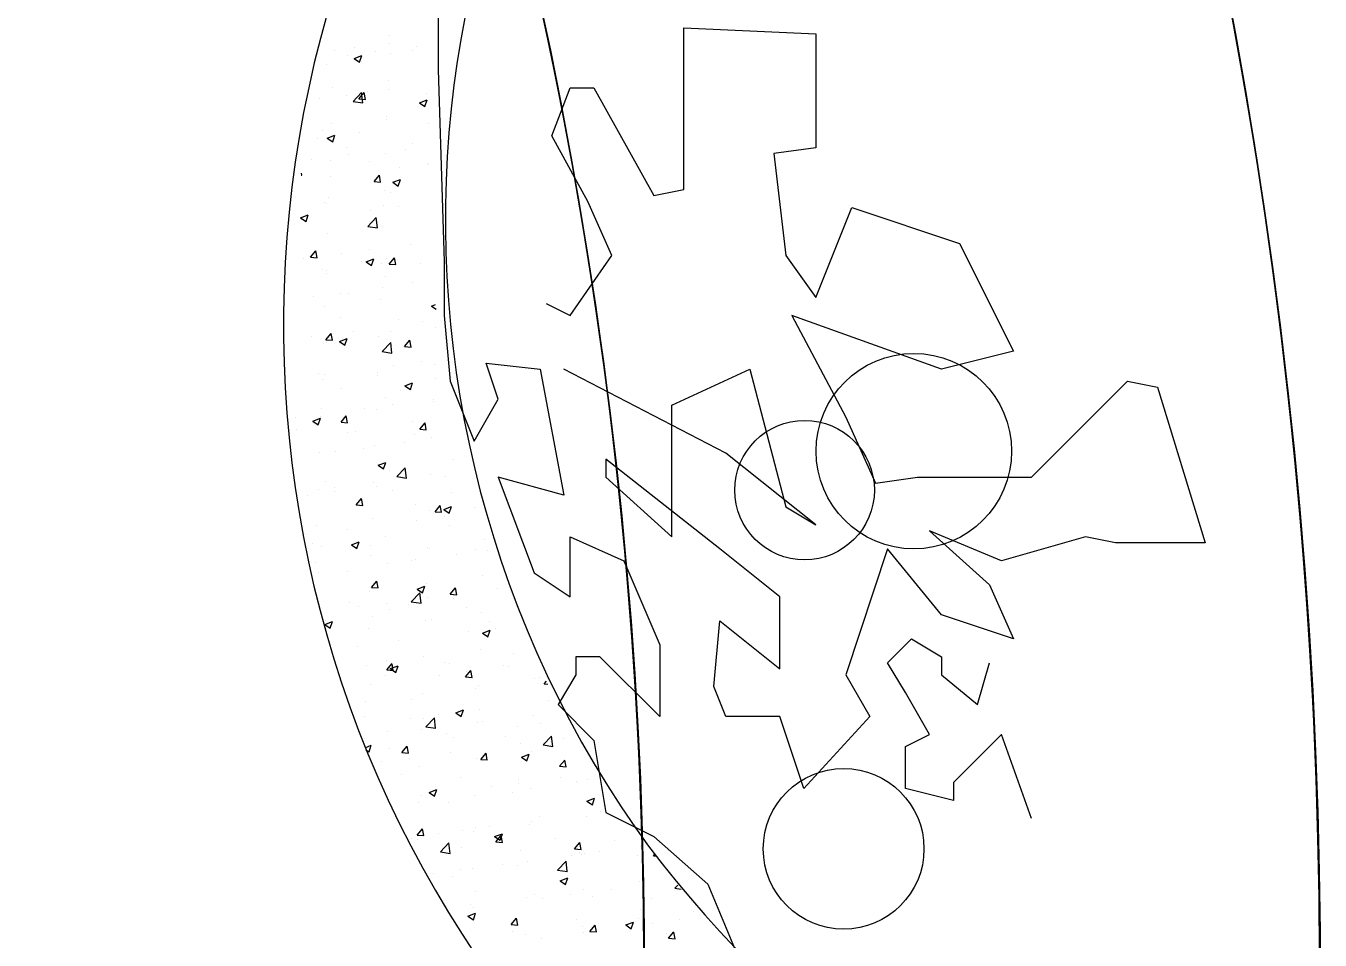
# Model space of a CAD drawing. Extents: x 652 to 897, y 187 to 370.
# Drawn here: x 834.507 to 835.067, y 226.767 to 227.163 of the extents above; entities that cross this region are included whole.
import ezdxf

# ---------------------------------------------------------------- set-up
doc = ezdxf.new("R2010")
doc.units = 0
doc.layers.get('0').update_dxf_attribs({"linetype": 'CONTINUOUS'})
doc.layers.add('40', color=3, linetype='CONTINUOUS')
doc.layers.add('ROAD', color=1, linetype='CONTINUOUS')

# ---------------------------------------------------------------- blocks, each defined once
blk = doc.blocks.new('PLANT90')
for radius, start, end in [(5000, 98.1984, 120.329), (5000, 53.1984, 75.329), (4350, 98.1984, 120.329), (4350, 53.1984, 75.329), (5000, 143.1984, 165.329), (4350, 143.1984, 165.329), (5000, 8.1984, 30.329), (4350, 8.1984, 30.329), (4350, 188.1984, 210.329), (5000, 188.1984, 210.329), (4350, 323.1984, 345.329), (5000, 323.1984, 345.329), (4350, 233.1984, 255.329), (4350, 278.1984, 300.329), (5000, 233.1984, 255.329), (5000, 278.1984, 300.329)]:
    blk.add_arc((121.2, -11.9), radius, start, end)
blk = doc.blocks.new('WH34')
at = {"layer": '40', "color": 3}
for p, q in [((-254.09, 53.65), (-254.09, 53.65)), ((-262.17, 50.86), (-262.17, 50.86)), ((-254.11, 51.69), (-254.11, 51.69)), ((-248.82, 50.29), (-248.82, 50.29)), ((-247.88, 51.13), (-247.88, 51.13)), ((-266.74, 50.09), (-266.74, 50.09)), ((-263.61, 49.06), (-263.61, 49.06)), ((-262.22, 48.35), (-260.47, 49.02)), ((-262.22, 48.35), (-260.98, 47.51)), ((-260.98, 47.5), (-260.47, 49.02)), ((-257.35, 49.89), (-257.35, 49.89)), ((-253.82, 49.48), (-253.82, 49.48)), ((-268.4, 46.98), (-268.4, 46.98)), ((-267.04, 41.76), (-267.04, 41.76)), ((-254.46, 41.27), (-254.46, 41.27)), ((-254.41, 43.37), (-254.41, 43.37)), ((-270.19, 39.2), (-270.19, 39.2)), ((-263.93, 40.03), (-263.93, 40.03)), ((-262.43, 38.59), (-260.48, 40.62)), ((-262.43, 38.59), (-260.2, 38.24)), ((-261.12, 39.15), (-259.91, 40.58)), ((-261.12, 39.15), (-259.62, 39.01)), ((-260.2, 38.24), (-260.48, 40.61)), ((-259.62, 39.01), (-259.91, 40.58)), ((-259.06, 40.94), (-259.06, 40.94)), ((-247.3, 38.28), (-245.55, 38.95)), ((-246.06, 37.44), (-245.55, 38.95)), ((-245.72, 40.38), (-245.72, 40.38)), ((-247.3, 38.28), (-246.06, 37.44)), ((-267.34, 33.44), (-267.34, 33.44)), ((-254.85, 34.56), (-254.85, 34.56)), ((-254.72, 35.04), (-254.72, 35.04)), ((-245.25, 33.49), (-245.25, 33.49)), ((-270.5, 30.17), (-270.5, 30.17)), ((-269.43, 32.06), (-269.43, 32.06)), ((-268.31, 30.22), (-266.56, 30.89)), ((-268.31, 30.22), (-267.06, 29.38)), ((-267.06, 29.38), (-266.56, 30.89)), ((-261.04, 31.41), (-261.04, 31.41)), ((-263.93, 28.17), (-263.93, 28.17)), ((-263.44, 26.57), (-263.44, 26.57)), ((-255.02, 26.72), (-255.02, 26.72)), ((-250.59, 27.61), (-250.59, 27.61)), ((-248.86, 29.07), (-248.86, 29.07)), ((-272.01, 25.37), (-272.01, 25.37)), ((-267.65, 25.12), (-267.65, 25.12)), ((-258.66, 24.81), (-258.66, 24.81)), ((-251.82, 23.63), (-251.82, 23.63)), ((-245.57, 24.46), (-245.57, 24.46)), ((-245.32, 24.25), (-245.32, 24.25)), ((-274.24, 21.79), (-274.09, 21.78)), ((-274.09, 21.78), (-274.17, 22.23)), ((-267.61, 21.55), (-267.61, 21.55)), ((-257.65, 20.34), (-256.44, 21.78)), ((-256.15, 20.21), (-256.44, 21.77)), ((-253.38, 20.15), (-251.63, 20.82)), ((-252.14, 19.31), (-251.63, 20.82)), ((-257.65, 20.34), (-256.15, 20.21)), ((-255.32, 18.4), (-255.32, 18.4)), ((-253.89, 17.82), (-253.89, 17.82)), ((-253.38, 20.15), (-252.14, 19.31)), ((-268.91, 15.46), (-268.91, 15.46)), ((-268.47, 15.32), (-268.47, 15.32)), ((-267.95, 16.8), (-267.95, 16.8)), ((-255.56, 14.9), (-255.56, 14.9)), ((-274.39, 12.09), (-272.64, 12.76)), ((-274.39, 12.09), (-273.15, 11.25)), ((-273.15, 11.25), (-272.64, 12.76)), ((-259.11, 10.09), (-257.16, 12.12)), ((-258.4, 13.77), (-258.4, 13.77)), ((-256.89, 9.75), (-257.16, 12.12)), ((-252.14, 14.6), (-252.14, 14.6)), ((-274.19, 11.69), (-274.19, 11.69)), ((-259.11, 10.09), (-256.89, 9.75)), ((-255.63, 10.08), (-255.63, 10.08)), ((-268.26, 8.48), (-268.26, 8.48)), ((-249.25, 5.98), (-249.25, 5.98)), ((-272.11, 3.1), (-270.91, 4.54)), ((-272.11, 3.1), (-270.62, 2.97)), ((-270.62, 2.97), (-270.91, 4.54)), ((-264.98, 3.91), (-264.98, 3.91)), ((-258.72, 4.74), (-258.72, 4.74)), ((-254.18, 1.54), (-252.97, 2.97)), ((-252.69, 1.4), (-252.97, 2.97)), ((-273.78, 2.69), (-273.78, 2.69)), ((-269.5, 0.4), (-269.5, 0.4)), ((-268.56, 0.15), (-268.56, 0.15)), ((-260.43, 2.12), (-260.43, 2.12)), ((-259.47, 2.02), (-257.72, 2.69)), ((-259.47, 2.02), (-258.22, 1.18)), ((-258.22, 1.18), (-257.72, 2.69)), ((-255.93, 1.75), (-255.93, 1.75)), ((-254.92, 2.9), (-254.92, 2.9)), ((-254.18, 1.54), (-252.69, 1.41)), ((-247.08, 1.56), (-247.08, 1.56)), ((-268.5, -0.67), (-268.5, -0.67)), ((-255.16, -1.24), (-255.16, -1.24)), ((-248.93, -2.58), (-248.93, -2.58)), ((-265.3, -5.12), (-265.3, -5.12)), ((-263.51, -5.09), (-263.51, -5.09)), ((-255.83, -3.88), (-255.83, -3.88)), ((-271.55, -5.95), (-271.55, -5.95)), ((-268.86, -8.17), (-268.86, -8.17)), ((-256.24, -6.57), (-256.24, -6.57)), ((-244.54, -8.04), (-243.63, -7.69)), ((-244.54, -8.04), (-243.51, -8.74)), ((-265.4, -10.59), (-265.4, -10.59)), ((-252.06, -11.15), (-252.06, -11.15)), ((-246.62, -11.66), (-246.62, -11.66)), ((-268.64, -15.7), (-267.44, -14.26)), ((-267.15, -15.83), (-267.44, -14.27)), ((-262.4, -13.74), (-262.4, -13.74)), ((-253.96, -13.84), (-253.96, -13.84)), ((-243.56, -13.02), (-243.56, -13.02)), ((-271.87, -14.98), (-271.87, -14.98)), ((-269.17, -16.49), (-269.17, -16.49)), ((-268.64, -15.7), (-267.15, -15.83)), ((-268.54, -16.34), (-268.54, -16.34)), ((-265.55, -16.11), (-263.8, -15.43)), ((-265.55, -16.11), (-264.31, -16.94)), ((-264.31, -16.95), (-263.8, -15.44)), ((-256.54, -14.89), (-256.54, -14.89)), ((-255.8, -18.4), (-253.85, -16.37)), ((-253.57, -18.74), (-253.85, -16.37)), ((-250.71, -17.27), (-249.51, -15.83)), ((-250.71, -17.27), (-249.22, -17.4)), ((-249.22, -17.4), (-249.51, -15.83)), ((-255.8, -18.4), (-253.57, -18.74)), ((-270.27, -23.36), (-270.27, -23.36)), ((-256.84, -23.21), (-256.84, -23.21)), ((-253.19, -21.52), (-253.19, -21.52)), ((-246.93, -20.7), (-246.93, -20.7)), ((-243.86, -21.34), (-243.86, -21.34)), ((-269.47, -24.81), (-269.47, -24.81)), ((-268.98, -23.6), (-268.98, -23.6)), ((-256.93, -23.92), (-256.93, -23.92)), ((-250.63, -26.17), (-248.88, -25.5)), ((-250.63, -26.17), (-249.38, -27.01)), ((-249.38, -27.01), (-248.88, -25.5)), ((-243.58, -24.49), (-243.58, -24.49)), ((-265, -26.72), (-265, -26.72)), ((-255, -28.75), (-255, -28.75)), ((-251.65, -27.28), (-251.65, -27.28)), ((-244.04, -29.31), (-244.04, -29.31)), ((-269.58, -31.26), (-269.58, -31.26)), ((-259.77, -31.38), (-259.77, -31.38)), ((-257.15, -31.54), (-257.15, -31.54)), ((-253.51, -30.56), (-253.51, -30.56)), ((-244.16, -29.66), (-244.16, -29.66)), ((-275.56, -33.46), (-275.56, -33.46)), ((-271.63, -34.23), (-269.88, -33.56)), ((-271.63, -34.23), (-270.39, -35.07)), ((-270.39, -35.08), (-269.88, -33.57)), ((-269.78, -33.14), (-269.78, -33.14)), ((-265.17, -34.5), (-263.97, -33.07)), ((-265.17, -34.5), (-263.68, -34.64)), ((-263.68, -34.64), (-263.97, -33.07)), ((-249.01, -34.24), (-249.01, -34.24)), ((-247.24, -36.07), (-246.04, -34.64)), ((-245.75, -36.21), (-246.04, -34.64)), ((-275.25, -36.07), (-275.25, -36.07)), ((-263.59, -36.74), (-263.59, -36.74)), ((-261.9, -36.63), (-261.9, -36.63)), ((-248.55, -37.2), (-248.55, -37.2)), ((-247.24, -36.07), (-245.75, -36.2)), ((-244.47, -37.98), (-244.47, -37.98)), ((-266.35, -41.24), (-266.35, -41.24)), ((-260.09, -40.42), (-260.09, -40.42)), ((-257.45, -39.86), (-257.45, -39.86)), ((-250.62, -39.17), (-250.62, -39.17)), ((-270.08, -41.46), (-270.08, -41.46)), ((-256.71, -44.3), (-254.96, -43.63)), ((-255.47, -45.14), (-254.96, -43.63)), ((-239.46, -42.99), (-239.46, -42.99)), ((-256.71, -44.3), (-255.47, -45.14)), ((-254.04, -45.49), (-254.04, -45.49)), ((-252.48, -46.89), (-250.54, -44.86)), ((-252.48, -46.89), (-250.26, -47.23)), ((-250.26, -47.23), (-250.54, -44.86)), ((-244.77, -46.31), (-244.77, -46.31)), ((-241.41, -46.95), (-241.41, -46.95)), ((-270.38, -49.78), (-270.38, -49.78)), ((-268.62, -48), (-268.62, -48)), ((-266.77, -49.41), (-266.77, -49.41)), ((-257.76, -48.18), (-257.76, -48.18)), ((-257.2, -49.03), (-257.2, -49.03)), ((-253.42, -49.97), (-253.42, -49.97)), ((-272.92, -51.1), (-272.92, -51.1)), ((-266.66, -50.28), (-266.66, -50.28)), ((-261.7, -53.31), (-260.5, -51.87)), ((-261.5, -52.76), (-261.5, -52.76)), ((-260.21, -53.44), (-260.5, -51.88)), ((-240.08, -50.53), (-240.08, -50.53)), ((-261.7, -53.31), (-260.21, -53.44)), ((-248.15, -53.33), (-248.15, -53.33)), ((-245.08, -54.63), (-245.08, -54.63)), ((-243.77, -54.88), (-242.57, -53.44)), ((-243.77, -54.88), (-242.28, -55.01)), ((-242.28, -55.01), (-242.57, -53.44)), ((-241.79, -54.37), (-240.04, -53.69)), ((-241.79, -54.37), (-240.54, -55.2)), ((-241.72, -55.99), (-241.72, -55.99)), ((-240.55, -55.21), (-240.04, -53.7)), ((-234.81, -53.89), (-234.81, -53.89)), ((-270.69, -58.1), (-270.69, -58.1)), ((-263.77, -58.89), (-263.77, -58.89)), ((-258.06, -56.5), (-258.06, -56.5)), ((-247.98, -56.81), (-247.98, -56.81)), ((-240.49, -57.91), (-240.49, -57.91)), ((-273.24, -60.14), (-273.24, -60.14)), ((-262.79, -62.43), (-261.04, -61.76)), ((-261.55, -63.27), (-261.04, -61.76)), ((-255.07, -60.41), (-255.07, -60.41)), ((-232.54, -61.19), (-232.54, -61.19)), ((-271.74, -62.11), (-271.74, -62.11)), ((-269.65, -62.91), (-269.65, -62.91)), ((-262.79, -62.43), (-261.55, -63.27)), ((-258.4, -62.68), (-258.4, -62.68)), ((-258.36, -64.83), (-258.36, -64.83)), ((-245.38, -62.95), (-245.38, -62.95)), ((-245.05, -63.24), (-245.05, -63.24)), ((-238.83, -64.6), (-238.83, -64.6)), ((-234.5, -63.4), (-234.5, -63.4)), ((-231.71, -63.81), (-231.71, -63.81)), ((-270.99, -66.43), (-270.99, -66.43)), ((-254.56, -66.67), (-254.56, -66.67)), ((-249.08, -65.9), (-249.08, -65.9)), ((-248.3, -65.85), (-248.3, -65.85)), ((-270.35, -68.75), (-270.35, -68.75)), ((-263.66, -68.4), (-263.66, -68.4)), ((-258.24, -72.11), (-257.03, -70.68)), ((-256.74, -72.25), (-257.03, -70.68)), ((-232.85, -69.51), (-232.85, -69.51)), ((-258.67, -73.15), (-258.67, -73.15)), ((-258.24, -72.11), (-256.74, -72.25)), ((-249.17, -75.38), (-247.22, -73.35)), ((-247.87, -72.49), (-246.12, -71.82)), ((-247.87, -72.49), (-246.63, -73.33)), ((-246.95, -75.72), (-247.22, -73.35)), ((-246.63, -73.34), (-246.12, -71.83)), ((-245.68, -71.27), (-245.68, -71.27)), ((-240.3, -73.68), (-239.1, -72.25)), ((-240.3, -73.68), (-238.81, -73.81)), ((-238.81, -73.82), (-239.1, -72.25)), ((-229.62, -72.38), (-229.62, -72.38)), ((-263.26, -75.45), (-263.26, -75.45)), ((-261.14, -76.53), (-261.14, -76.53)), ((-254.88, -75.71), (-254.88, -75.71)), ((-249.92, -76.02), (-249.92, -76.02)), ((-249.17, -75.38), (-246.94, -75.72)), ((-245.41, -74.46), (-245.41, -74.46)), ((-239.53, -74.65), (-239.53, -74.65)), ((-236.57, -76.58), (-236.57, -76.58)), ((-257.99, -78.81), (-257.99, -78.81)), ((-254.11, -77.15), (-254.11, -77.15)), ((-244.65, -79.37), (-244.65, -79.37)), ((-233.15, -77.84), (-233.15, -77.84)), ((-268.88, -80.56), (-267.13, -79.89)), ((-268.88, -80.56), (-267.63, -81.4)), ((-268.69, -79.65), (-268.69, -79.65)), ((-267.63, -81.4), (-267.13, -79.89)), ((-258.97, -81.47), (-258.97, -81.47)), ((-245.99, -79.6), (-245.99, -79.6)), ((-236.2, -82.24), (-236.2, -82.24)), ((-232.95, -82.56), (-231.2, -81.89)), ((-231.71, -83.4), (-231.2, -81.89)), ((-231.3, -79.94), (-231.3, -79.94)), ((-229.94, -81.42), (-229.94, -81.42)), ((-251.99, -84.32), (-251.99, -84.32)), ((-232.95, -82.56), (-231.7, -83.4)), ((-261.46, -85.57), (-261.46, -85.57)), ((-246.29, -87.92), (-246.29, -87.92)), ((-233.46, -86.16), (-233.46, -86.16)), ((-225.98, -87.06), (-225.98, -87.06)), ((-259.28, -89.79), (-259.28, -89.79)), ((-254.89, -88.72), (-254.89, -88.72)), ((-254.77, -90.92), (-253.56, -89.48)), ((-254.77, -90.92), (-253.27, -91.05)), ((-253.95, -90.62), (-252.2, -89.95)), ((-253.95, -90.62), (-252.71, -91.46)), ((-253.27, -91.05), (-253.56, -89.49)), ((-252.71, -91.46), (-252.2, -89.95)), ((-241.55, -89.29), (-241.55, -89.29)), ((-240.56, -89.56), (-240.56, -89.56)), ((-236.84, -92.49), (-235.63, -91.05)), ((-236.52, -91.28), (-236.52, -91.28)), ((-235.34, -92.62), (-235.63, -91.05)), ((-228.2, -89.85), (-228.2, -89.85)), ((-227.05, -90.03), (-227.05, -90.03)), ((-258.56, -94.18), (-258.56, -94.18)), ((-255.14, -92.07), (-255.14, -92.07)), ((-242.77, -92.1), (-242.77, -92.1)), ((-236.84, -92.49), (-235.34, -92.62)), ((-221.13, -92.88), (-221.13, -92.88)), ((-219.99, -92.55), (-219.99, -92.55)), ((-218.9, -94.06), (-218.42, -93.48)), ((-218.9, -94.06), (-218.1, -94.13)), ((-246.6, -96.24), (-246.6, -96.24)), ((-234.57, -95.05), (-234.57, -95.05)), ((-233.76, -94.48), (-233.76, -94.48)), ((-259.58, -98.11), (-259.58, -98.11)), ((-249.15, -97.56), (-249.15, -97.56)), ((-239.03, -100.69), (-237.28, -100.02)), ((-237.79, -101.53), (-237.28, -100.02)), ((-233.62, -99.89), (-233.62, -99.89)), ((-217.84, -97.82), (-217.84, -97.82)), ((-259.76, -101.5), (-259.76, -101.5)), ((-249.35, -101.96), (-249.35, -101.96)), ((-246.42, -102.06), (-246.42, -102.06)), ((-245.85, -103.87), (-243.91, -101.84)), ((-243.63, -104.22), (-243.91, -101.84)), ((-243.09, -101.14), (-243.09, -101.14)), ((-239.03, -100.69), (-237.79, -101.53)), ((-234.06, -102.8), (-234.06, -102.8)), ((-233.07, -102.63), (-233.07, -102.63)), ((-221.44, -101.2), (-221.44, -101.2)), ((-254.49, -104.86), (-254.49, -104.86)), ((-246.9, -104.56), (-246.9, -104.56)), ((-245.85, -103.87), (-243.63, -104.21)), ((-241.14, -105.42), (-241.14, -105.42)), ((-227.8, -105.99), (-227.8, -105.99)), ((-225.03, -103.8), (-225.03, -103.8)), ((-219.72, -103.19), (-219.72, -103.19)), ((-219.17, -108.01), (-217.23, -105.98)), ((-216.95, -108.35), (-217.23, -105.98)), ((-259.88, -106.44), (-259.88, -106.44)), ((-259.71, -108.63), (-258.29, -108.08)), ((-258.79, -109.59), (-258.29, -108.08)), ((-254.19, -108.81), (-254.19, -108.81)), ((-251.3, -109.72), (-250.09, -108.29)), ((-249.8, -109.86), (-250.09, -108.29)), ((-239.61, -106.31), (-239.61, -106.31)), ((-224.41, -107.68), (-224.41, -107.68)), ((-219.17, -108.01), (-216.95, -108.35)), ((-218.15, -106.85), (-218.15, -106.85)), ((-214.45, -106.55), (-214.45, -106.55)), ((-259.52, -109.1), (-258.79, -109.59)), ((-255.93, -111.82), (-255.93, -111.82)), ((-251.3, -109.72), (-249.8, -109.85)), ((-249.67, -111), (-249.67, -111)), ((-240.2, -109.75), (-240.2, -109.75)), ((-234.37, -111.12), (-234.37, -111.12)), ((-233.37, -111.29), (-232.16, -109.86)), ((-233.37, -111.29), (-231.87, -111.42)), ((-231.87, -111.43), (-232.16, -109.86)), ((-224.11, -110.75), (-222.36, -110.08)), ((-224.11, -110.75), (-222.86, -111.59)), ((-222.87, -111.6), (-222.36, -110.08)), ((-221.74, -109.52), (-221.74, -109.52)), ((-215.44, -112.86), (-214.23, -111.43)), ((-213.94, -112.99), (-214.23, -111.43)), ((-251.39, -114.77), (-251.39, -114.77)), ((-247.2, -112.88), (-247.2, -112.88)), ((-215.44, -112.86), (-213.94, -112.99)), ((-238.04, -115.33), (-238.04, -115.33)), ((-230.99, -117.54), (-230.99, -117.54)), ((-224.73, -116.71), (-224.73, -116.71)), ((-224.7, -115.9), (-224.7, -115.9)), ((-222.04, -117.85), (-222.04, -117.85)), ((-215.26, -115.47), (-215.26, -115.47)), ((-211.48, -116.22), (-211.48, -116.22)), ((-211.35, -116.46), (-211.35, -116.46)), ((-209.06, -115.97), (-209.06, -115.97)), ((-246.78, -119.61), (-246.78, -119.61)), ((-245.11, -118.82), (-243.36, -118.15)), ((-245.11, -118.82), (-243.87, -119.66)), ((-243.87, -119.66), (-243.36, -118.15)), ((-234.67, -119.45), (-234.67, -119.45)), ((-226.06, -118.72), (-226.06, -118.72)), ((-209.19, -120.82), (-207.43, -120.15)), ((-209.19, -120.82), (-207.94, -121.66)), ((-207.94, -121.66), (-207.44, -120.15)), ((-247.51, -121.21), (-247.51, -121.21)), ((-240.64, -121.22), (-240.64, -121.22)), ((-206.05, -123.25), (-206.05, -123.25)), ((-205.49, -121.71), (-205.49, -121.71)), ((-234.65, -126.71), (-234.65, -126.71)), ((-231.31, -126.57), (-231.31, -126.57)), ((-222.35, -126.17), (-222.35, -126.17)), ((-221.84, -125.33), (-221.84, -125.33)), ((-220.07, -124.21), (-220.07, -124.21)), ((-209.36, -124.29), (-209.36, -124.29)), ((-249.23, -129.21), (-249.23, -129.21)), ((-247.83, -128.53), (-246.62, -127.09)), ((-247.83, -128.53), (-246.34, -128.66)), ((-247.81, -129.53), (-247.81, -129.53)), ((-246.34, -128.66), (-246.63, -127.09)), ((-242.91, -128.11), (-242.91, -128.11)), ((-237.57, -127.4), (-237.57, -127.4)), ((-234.98, -127.77), (-234.98, -127.77)), ((-230.19, -128.88), (-228.44, -128.21)), ((-230.19, -128.88), (-228.95, -129.72)), ((-229.9, -130.1), (-228.69, -128.66)), ((-229.57, -128.67), (-229.57, -128.67)), ((-228.95, -129.72), (-228.44, -128.21)), ((-228.4, -130.23), (-228.69, -128.66)), ((-216.22, -129.24), (-216.22, -129.24)), ((-242.54, -132.36), (-240.59, -130.33)), ((-242.54, -132.36), (-240.32, -132.7)), ((-240.32, -132.71), (-240.59, -130.33)), ((-237.64, -131.47), (-237.64, -131.47)), ((-229.9, -130.1), (-228.4, -130.23)), ((-224.3, -132.03), (-224.3, -132.03)), ((-211.97, -131.67), (-210.76, -130.23)), ((-211.97, -131.67), (-210.47, -131.8)), ((-210.95, -132.6), (-210.95, -132.6)), ((-210.47, -131.8), (-210.76, -130.23)), ((-209.67, -132.62), (-209.67, -132.62)), ((-206.37, -132.28), (-206.37, -132.28)), ((-202.88, -129.8), (-202.88, -129.8)), ((-196.9, -131.04), (-196.9, -131.04)), ((-196.83, -130.86), (-196.83, -130.86)), ((-195.94, -130.46), (-195.94, -130.46)), ((-228.42, -135.19), (-228.42, -135.19)), ((-225.1, -135.46), (-225.1, -135.46)), ((-222.65, -134.49), (-222.65, -134.49)), ((-215.86, -136.5), (-213.91, -134.47)), ((-213.64, -136.84), (-213.91, -134.47)), ((-212.63, -133.11), (-212.63, -133.11)), ((-210.52, -132.96), (-210.52, -132.96)), ((-197.6, -133.16), (-197.6, -133.16)), ((-194.03, -133.24), (-193.81, -132.97)), ((-194.03, -133.24), (-193.59, -133.27)), ((-244.14, -137.26), (-244.14, -137.26)), ((-239.68, -137.96), (-239.68, -137.96)), ((-237.88, -136.43), (-237.88, -136.43)), ((-235.28, -136.09), (-235.28, -136.09)), ((-215.86, -136.5), (-213.63, -136.84)), ((-215.27, -138.95), (-213.52, -138.28)), ((-214.03, -139.79), (-213.52, -138.28)), ((-234.54, -141.38), (-234.54, -141.38)), ((-215.27, -138.95), (-214.02, -139.79)), ((-209.97, -140.94), (-209.97, -140.94)), ((-203.48, -140.9), (-203.48, -140.9)), ((-197.14, -139.18), (-197.14, -139.18)), ((-189.18, -140.64), (-188.49, -139.92)), ((-189.18, -140.64), (-187.74, -140.86)), ((-235.58, -144.41), (-235.58, -144.41)), ((-222.96, -142.81), (-222.96, -142.81)), ((-221.2, -141.95), (-221.2, -141.95)), ((-219.2, -142.97), (-219.2, -142.97)), ((-212.95, -142.14), (-212.95, -142.14)), ((-207.85, -142.51), (-207.85, -142.51)), ((-194.5, -143.07), (-194.5, -143.07)), ((-236.27, -147.01), (-234.52, -146.34)), ((-236.27, -147.01), (-235.03, -147.85)), ((-235.03, -147.85), (-234.52, -146.34)), ((-234.99, -145.05), (-234.99, -145.05)), ((-196.97, -145.37), (-196.97, -145.37)), ((-184.81, -145.9), (-184.81, -145.9)), ((-226.43, -148.9), (-225.22, -147.47)), ((-226.43, -148.9), (-224.93, -149.03)), ((-224.94, -149.04), (-225.22, -147.47)), ((-211.55, -147.87), (-211.55, -147.87)), ((-210.28, -149.26), (-210.28, -149.26)), ((-208.5, -150.47), (-207.29, -149.03)), ((-207, -150.6), (-207.29, -149.04)), ((-200.35, -149.01), (-198.6, -148.34)), ((-200.35, -149.01), (-199.1, -149.85)), ((-199.1, -149.86), (-198.6, -148.34)), ((-197.44, -147.5), (-197.44, -147.5)), ((-194.27, -148.68), (-194.27, -148.68)), ((-188.01, -147.86), (-188.01, -147.86)), ((-226.13, -150.38), (-226.13, -150.38)), ((-223.26, -151.14), (-223.26, -151.14)), ((-219.52, -152), (-219.52, -152)), ((-210.05, -150.76), (-210.05, -150.76)), ((-208.5, -150.47), (-207, -150.6)), ((-190.98, -150.86), (-190.98, -150.86)), ((-190.57, -152.04), (-189.36, -150.6)), ((-190.57, -152.04), (-189.07, -152.17)), ((-189.07, -152.17), (-189.36, -150.61))]:
    blk.add_line(p, q, dxfattribs=at)
for points in [[(-243.06, 63.51), (-243.06, 45.77), (-241.7, 2.12), (-241.7, -10.15), (-240.33, -25.16), (-234.87, -38.8), (-229.41, -29.25), (-232.14, -21.07), (-219.86, -22.43), (-214.4, -51.07), (-229.41, -46.98), (-221.22, -68.81), (-213.03, -74.26), (-213.03, -64.72), (-213.03, -60.62), (-200.75, -66.08), (-192.56, -85.18), (-192.56, -101.54), (-206.21, -87.9), (-211.67, -87.9), (-211.67, -92), (-215.76, -98.82), (-207.57, -107), (-204.84, -123.37), (-193.92, -128.83), (-181.64, -139.74), (-174.81, -156.11)], [(-218.49, -7.43), (-213.03, -10.15), (-203.48, 3.49), (-208.94, 15.76), (-217.13, 30.77), (-213.03, 41.68), (-207.57, 41.68), (-193.92, 17.13), (-187.1, 18.49), (-187.1, 41.68), (-187.1, 55.32), (-157.07, 53.96), (-157.07, 28.04), (-166.62, 26.68), (-163.89, 3.49), (-157.07, -6.06), (-148.88, 14.4), (-124.31, 6.22), (-112.02, -18.34), (-128.4, -22.43), (-162.53, -10.15), (-150.24, -33.34), (-143.42, -48.35), (-133.86, -46.98), (-127.04, -46.98), (-107.93, -46.98), (-86.09, -25.16), (-79.26, -26.52), (-68.34, -61.99), (-88.82, -61.99), (-95.64, -60.62), (-114.75, -66.08), (-131.13, -59.26), (-117.48, -71.54), (-112.02, -83.81), (-128.4, -78.36), (-140.69, -63.35), (-150.24, -92), (-144.78, -101.54), (-159.8, -117.91), (-165.26, -101.54), (-177.54, -101.54), (-180.27, -94.72), (-178.91, -79.72), (-165.26, -90.63), (-165.26, -74.26), (-178.91, -63.35), (-204.84, -42.89), (-204.84, -46.98), (-189.83, -60.62), (-189.83, -30.61), (-172.08, -22.43), (-163.89, -53.8), (-157.07, -57.9), (-177.54, -41.53), (-214.4, -22.43)], [(-107.93, -124.73), (-114.75, -105.64), (-125.67, -116.55), (-125.67, -120.64), (-136.59, -117.91), (-136.59, -108.36), (-131.13, -105.64), (-136.59, -96.09), (-140.69, -89.27), (-135.23, -83.81), (-128.4, -87.9), (-128.4, -92), (-120.21, -98.82), (-117.48, -89.27)]]:
    blk.add_lwpolyline(points, dxfattribs=at)
for centre, radius in [((-134.72, -41.08), 22.27), ((-159.6, -49.96), 15.89), ((-150.71, -131.66), 18.3)]:
    blk.add_circle(centre, radius, dxfattribs=at)
for centre, radius, start, end in [((3.62, 18.35), 248.62, 147.5437, 215.7516), ((-28.96, -16.89), 248.31, 153.0525, 227.8925), ((-22.12, -12.48), 256.18, 227.4192, 337.2791), ((2.14, 11.64), 243.54, 214.674, 323.2562)]:
    blk.add_arc(centre, radius, start, end, dxfattribs=at)

msp = doc.modelspace()

# ---------------------------------------------------------------- hatches: boundary and pattern name
h = msp.add_hatch()
h.set_pattern_fill('EARTH', color=3, scale=0.08, style=0)
h.set_pattern_definition([(0, (621.5108, 27.919), (0.508, 0.508), [0.508, -0.508]), (0, (621.5108, 28.1095), (0.508, 0.508), [0.508, -0.508]), (0, (621.5108, 28.3), (0.508, 0.508), [0.508, -0.508]), (90, (621.5743, 28.3635), (-0.508, 0.508), [0.508, -0.508]), (90, (621.7648, 28.3635), (-0.508, 0.508), [0.508, -0.508]), (90, (621.9553, 28.3635), (-0.508, 0.508), [0.508, -0.508])])
edge = h.paths.add_edge_path()
edge.add_line((836.48172, 234.55135), (836.79496, 234.62684))
edge.add_spline(control_points=[(836.79496, 234.62684), (836.76202, 234.68681), (836.68795, 234.81663), (836.52906, 234.92848), (836.44613, 234.90947), (836.41295, 234.89468)], knot_values=[40.856232, 40.856232, 40.856232, 40.856232, 41.009437, 41.154868, 41.257831, 41.257831, 41.257831, 41.257831], degree=3, periodic=0)
edge.add_arc((836.36271, 234.8822), 0.05177, -133.9803, 13.942, ccw=False)
edge.add_spline(control_points=[(836.32676, 234.84495), (836.30747, 234.83264), (836.24151, 234.79103), (836.17014, 234.77127), (836.12199, 234.7569), (836.12062, 234.75649)], knot_values=[41.348854, 41.348854, 41.348854, 41.348854, 41.410523, 41.559495, 41.563888, 41.563888, 41.563888, 41.563888], degree=3, periodic=0)
edge.add_arc((836.08365, 234.79274), 0.05177, 256.7046, 315.5612, ccw=False)
edge.add_spline(control_points=[(836.07175, 234.74236), (836.06805, 234.74137), (836.06434, 234.74042), (836.06061, 234.73949)], knot_values=[41.616129, 41.616129, 41.616129, 41.616129, 41.627907, 41.627907, 41.627907, 41.627907], degree=3, periodic=0)
edge.add_spline(control_points=[(836.06061, 234.73949), (836.03509, 234.73316), (835.97173, 234.72165), (835.89095, 234.72938), (835.86713, 234.75111)], knot_values=[41.627907, 41.627907, 41.627907, 41.627907, 41.708468, 41.820399, 41.820399, 41.820399, 41.820399], degree=3, periodic=0)
edge.add_line((835.86713, 234.75111), (835.89725, 234.64144))
edge.add_line((835.89725, 234.64144), (835.89414, 234.58682))
edge.add_line((835.89414, 234.58682), (835.98068, 234.62121))
edge.add_arc((835.93105, 234.60647), 0.05177, 16.5438, 26.7812)
edge.add_arc((835.98631, 234.68077), 0.05177, 206.8119, 259.9413, ccw=False)
edge.add_line((835.9401, 234.65742), (836.03594, 234.69552))
edge.add_arc((835.98631, 234.68077), 0.05177, -100.0587, 16.5438, ccw=False)
edge.add_arc((835.93105, 234.60647), 0.05177, -40.9452, 26.7812, ccw=False)
edge.add_line((835.97015, 234.57255), (836.00364, 234.58586))
edge.add_arc((835.95401, 234.57112), 0.05177, -153.1881, 16.5438, ccw=False)
edge.add_line((835.90781, 234.54776), (835.92591, 234.55496))
edge.add_arc((835.93105, 234.60647), 0.05177, 223.0905, 264.3008, ccw=False)
edge.add_line((835.89324, 234.57111), (835.89011, 234.51613))
edge.add_line((835.89011, 234.51613), (835.91173, 234.52473))
edge.add_arc((835.8621, 234.50998), 0.05177, -61.0315, 16.5438, ccw=False)
edge.add_line((835.88718, 234.46469), (835.88684, 234.4588))
edge.add_line((835.88684, 234.4588), (835.89328, 234.43208))
edge.add_line((835.89328, 234.43208), (835.90758, 234.43777))
edge.add_arc((835.85795, 234.42302), 0.05177, -20.5385, 16.5438, ccw=False)
edge.add_line((835.90643, 234.40486), (835.93725, 234.41712))
edge.add_arc((835.88763, 234.40237), 0.05177, -62.5243, 16.5438, ccw=False)
edge.add_line((835.91151, 234.35644), (835.91561, 234.33943))
edge.add_line((835.91561, 234.33943), (835.96821, 234.36034))
edge.add_arc((835.91858, 234.3456), 0.05177, -59.9923, 16.5438, ccw=False)
edge.add_arc((835.9147, 234.29192), 0.03106, 3.509, 16.5444, ccw=False)
edge.add_line((835.9457, 234.29382), (836.02731, 234.32626))
edge.add_arc((835.97768, 234.31152), 0.05177, -39.5723, 16.5438, ccw=False)
edge.add_line((836.01759, 234.27854), (836.05232, 234.29234))
edge.add_arc((836.08067, 234.30504), 0.03106, 204.1146, 206.8119)
edge.add_line((836.05295, 234.29102), (836.11045, 234.31388))
edge.add_arc((836.08067, 234.30504), 0.03106, -99.7591, 16.5438, ccw=False)
edge.add_arc((836.04531, 234.28208), 0.03106, 244.2775, 345.7304, ccw=False)
edge.add_arc((836.0164, 234.28106), 0.03106, 218.3587, 299.7814, ccw=False)
edge.add_arc((835.97768, 234.31152), 0.05177, 227.4755, 286.0973, ccw=False)
edge.add_line((835.94269, 234.27336), (835.93827, 234.27161))
edge.add_arc((835.9085, 234.26276), 0.03106, -22.3927, 16.5438, ccw=False)
edge.add_arc((835.88603, 234.24316), 0.05177, 5.9307, 8.6292, ccw=False)
edge.add_line((835.93753, 234.24851), (835.9673, 234.12499))
edge.add_line((835.9673, 234.12499), (835.99783, 234.13712))
edge.add_arc((835.9482, 234.12238), 0.05177, 5.5744, 16.5438, ccw=False)
edge.add_line((835.99973, 234.12741), (836.02674, 234.13815))
edge.add_arc((835.97711, 234.12341), 0.05177, -86.656, 16.5438, ccw=False)
edge.add_line((835.98013, 234.07172), (835.99872, 233.9946))
edge.add_line((835.99872, 233.9946), (836.03256, 234.00805))
edge.add_arc((836.06666, 234.047), 0.05177, 206.8119, 228.7983, ccw=False)
edge.add_line((836.02045, 234.02365), (836.11629, 234.06174))
edge.add_arc((836.06666, 234.047), 0.05177, -103.3521, 16.5438, ccw=False)
edge.add_arc((836.00315, 234.00135), 0.05177, 277.0243, 354.7751, ccw=False)
edge.add_line((836.00948, 233.94996), (836.02048, 233.90433))
edge.add_line((836.02048, 233.90433), (836.10618, 233.9384))
edge.add_arc((836.05656, 233.92366), 0.05177, -126.3556, 16.5438, ccw=False)
edge.add_line((836.02587, 233.88197), (836.22354, 233.06179))
edge.add_line((836.22354, 233.06179), (836.80684, 233.20237))
edge.add_line((836.80684, 233.20237), (836.48172, 234.55135))
h.paths.add_polyline_path([(837.76963, 235.11433, -0.110627), (837.75715, 235.12628), (837.76143, 235.1286, -0.05611), (837.75574, 235.13537), (837.76354, 235.13961), (837.74329, 235.22364, -0.23243), (837.70842, 235.224, -0.465286), (837.64821, 235.22976, -0.17384), (837.6268, 235.24569), (837.64014, 235.25293, -0.334406), (837.59528, 235.26873), (837.66449, 235.30629, -0.334406), (837.65329, 235.26006), (837.69602, 235.28325, -0.167607), (837.69796, 235.25755), (837.71704, 235.2679, -0.103389), (837.72028, 235.25205), (837.73457, 235.25981), (837.71727, 235.33158, -0.018764), (837.71554, 235.33399), (837.71656, 235.33454), (837.70049, 235.4012, -0.591051), (837.63147, 235.39541), (837.69374, 235.42921), (837.68658, 235.45892), (836.06061, 235.06703, -0.82009), (835.9619, 235.04324), (835.87054, 235.02123, -0.26866), (835.82326, 234.99986, -0.121109), (835.80249, 234.98644), (835.80723, 234.9692), (835.86607, 234.88601), (835.86279, 234.88471, -0.304721), (835.84557, 234.82959), (835.89725, 234.64144), (835.89414, 234.58682), (835.98068, 234.62121, 0.044699), (835.97727, 234.6298, -0.236065), (835.9401, 234.65742), (836.03594, 234.69552, -0.557751), (835.97727, 234.6298, -0.304426), (835.97015, 234.57255), (836.00364, 234.58586, -0.914181), (835.90781, 234.54776), (835.92591, 234.55496, -0.181777), (835.89324, 234.57111), (835.89011, 234.51613), (835.91173, 234.52473, -0.352034), (835.88718, 234.46469), (835.88684, 234.4588), (835.89328, 234.43208), (835.90758, 234.43777, -0.163229), (835.90643, 234.40486), (835.93725, 234.41712, -0.359372), (835.91151, 234.35644), (835.91561, 234.33943), (835.96821, 234.36034, -0.346946), (835.94448, 234.30077, -0.056939), (835.9457, 234.29382), (836.02731, 234.32626, -0.249866), (836.01759, 234.27854), (836.04617, 234.2899, -0.081374), (836.04744, 234.27994), (836.05778, 234.28405, -0.068611), (836.05295, 234.29102), (836.11045, 234.31388, -0.556038), (836.07541, 234.27442, -0.474049), (836.03182, 234.2541, -0.371016), (835.99204, 234.26178, -0.261514), (835.94269, 234.27336), (835.93827, 234.27161, -0.171546), (835.93722, 234.25093, -0.011775), (835.93753, 234.24851), (835.9673, 234.12499), (835.99783, 234.13712, -0.047899), (835.99973, 234.12741), (836.02674, 234.13815, -0.483418), (835.98013, 234.07172), (835.99872, 233.9946), (836.03256, 234.00805, -0.096229), (836.02045, 234.02365), (836.11629, 234.06174, -0.576744), (836.0547, 233.99663, -0.352896), (836.00948, 233.94996), (836.02048, 233.90433), (836.10618, 233.9384, -0.71923), (836.02587, 233.88197), (836.22354, 233.06179), (836.80684, 233.20237), (836.48172, 234.55135), (837.82717, 234.87562)])
h.paths.add_polyline_path([(836.94742, 232.61908), (836.36413, 232.47849), (836.69506, 231.10541), (835.31845, 230.77363), (835.45903, 230.19033), (837.39071, 230.65589, 0.00061), (837.40527, 230.71941)])
h.paths.add_polyline_path([(833.53029, 229.72548), (834.87573, 230.04975), (834.73515, 230.63305), (832.8064, 230.16819), (833.27211, 228.23592), (833.85541, 228.3765)])
h.paths.add_polyline_path([(833.99599, 227.7932), (833.41269, 227.65262), (833.74363, 226.27954), (832.36702, 225.94776), (832.5076, 225.36446), (834.46751, 225.83682)])
h.paths.add_polyline_path([(830.57885, 224.8996), (831.9243, 225.22387), (831.78372, 225.80717), (829.85497, 225.34232), (830.32068, 223.41004), (830.90398, 223.55063)])
h = msp.add_hatch()
h.set_pattern_fill('AR-SAND,_O', color=3, scale=0.015)
h.set_pattern_definition([(37.5, (621.5108, 27.919), (-0.0240005, 0.7341199), [0, -0.57912, 0, -0.6477, 0, -0.619125]), (7.5, (621.5108, 27.919), (0.674285, 1.0752377), [0, -0.31242, 0, -0.52197, 0, -0.200025]), (327.5, (621.04217, 27.919), (1.1864886, 0.0021558), [0, -0.1905, 0, -0.6858, 0, -0.89535]), (317.5, (621.0422, 27.919), (1.1453347, 0.334394), [0, -0.09525, 0, -0.44958, 0, -0.51435])])
h.paths.add_polyline_path([(841.74247, 220.79224), (844.24247, 220.79224), (844.24247, 219.29224), (841.74247, 219.29224)], flags=17)
edge = h.paths.add_edge_path()
edge.add_line((829.12775, 206.58747), (856.57996, 206.66963))
edge.add_arc((856.57397, 208.66963), 2, 270.17148, 416.7596)
edge.add_arc((874.78416, 236.45493), 31.22099, 197.129267, 236.759601, ccw=False)
edge.add_arc((843.03676, 226.6704), 2, 17.12927, 162.50637)
edge.add_arc((811.35223, 236.65663), 31.22099, 302.336358, 342.506365, ccw=False)
edge.add_arc((829.12176, 208.58746), 2, 122.33636, 270.17148)
edge = h.paths.add_edge_path()
edge.add_spline(control_points=[(842.99247, 221.80548), (842.44982, 221.8474), (840.847, 221.9712), (840.29884, 218.87084), (842.80096, 216.01731), (843.91483, 209.55908), (837.06491, 205.72445), (831.38431, 208.03653), (831.11188, 212.5691), (832.79424, 213.98378), (833.51693, 214.54358)], knot_values=[0, 0, 0, 0, 1.492724, 4.408963, 6.477104, 13.071181, 20.515409, 25.146135, 28.936947, 31.578152, 31.578152, 31.578152, 31.578152], degree=3, periodic=0)
edge.add_arc((836.00625, 212.35601), 3.31394, -104.58332, 138.69162, ccw=False)
edge.add_spline(control_points=[(835.17184, 209.14884), (835.2786, 209.11959), (835.38981, 209.09425), (835.80523, 209.0191), (836.12529, 208.99618), (837.0178, 209.02876), (837.60717, 209.15652), (838.46279, 209.50135), (838.76147, 209.65744), (839.30482, 210.01223), (839.54793, 210.20989), (839.96441, 210.63102), (840.13825, 210.85432), (840.40851, 211.30422), (840.50748, 211.53177), (840.68409, 212.14768), (840.73471, 212.56499), (840.71134, 213.45576), (840.637, 213.92692), (840.44556, 214.59444), (840.37268, 214.80304), (840.20657, 215.20499), (840.11261, 215.3995), (839.91236, 215.75985), (839.81557, 215.90927), (839.58158, 216.2477), (839.48738, 216.38232), (839.30365, 216.6606), (839.21484, 216.80046), (839.03555, 217.11092), (838.94439, 217.28218), (838.77119, 217.66139), (838.68903, 217.87075), (838.5444, 218.34119), (838.48666, 218.59769), (838.37371, 219.35165), (838.36821, 219.83884), (838.44973, 220.57544), (838.49319, 220.82393), (838.61938, 221.32134), (838.7004, 221.5674), (838.89114, 222.00863), (838.98974, 222.20126), (839.22897, 222.5824), (839.36809, 222.76919), (839.70054, 223.1308), (839.89023, 223.30262), (840.2365, 223.5415), (840.3554, 223.61274), (840.62421, 223.75276), (840.77791, 223.81848), (841.10198, 223.93199), (841.26982, 223.97524), (841.67725, 224.05632), (841.90117, 224.07693), (842.31172, 224.09443), (842.49455, 224.09004), (842.77844, 224.07737), (842.89019, 224.06996), (842.99247, 224.06234)], knot_values=[0.165506, 0.165506, 0.165506, 0.165506, 0.668423, 0.668423, 1.991582, 1.991582, 4.329378, 4.329378, 5.674595, 5.674595, 7.019812, 7.019812, 8.365029, 8.365029, 9.710246, 9.710246, 11.571568, 11.571568, 13.432889, 13.432889, 14.300617, 14.300617, 15.168346, 15.168346, 16.036074, 16.036074, 16.477211, 16.477211, 16.842477, 16.842477, 17.207743, 17.207743, 17.573009, 17.573009, 17.982694, 17.982694, 18.772221, 18.772221, 19.166984, 19.166984, 19.561747, 19.561747, 19.860292, 19.860292, 20.158838, 20.158838, 20.457383, 20.457383, 20.606655, 20.606655, 20.788226, 20.788226, 21.005446, 21.005446, 21.346043, 21.346043, 21.68664, 21.68664, 21.933876, 21.933876, 21.933876, 21.933876], degree=3, periodic=0)
edge.add_spline(control_points=[(842.99247, 224.06234), (843.09476, 224.06996), (843.20651, 224.07737), (843.4904, 224.09004), (843.67323, 224.09443), (844.08378, 224.07693), (844.3077, 224.05632), (844.71513, 223.97524), (844.88297, 223.93199), (845.20704, 223.81848), (845.36074, 223.75276), (845.62954, 223.61274), (845.74845, 223.5415), (846.09472, 223.30262), (846.28441, 223.1308), (846.61686, 222.76919), (846.75598, 222.5824), (846.99521, 222.20126), (847.09381, 222.00863), (847.28455, 221.5674), (847.36557, 221.32134), (847.49176, 220.82393), (847.53521, 220.57544), (847.61674, 219.83884), (847.61124, 219.35165), (847.49829, 218.59769), (847.44055, 218.34119), (847.29592, 217.87075), (847.21376, 217.66139), (847.04056, 217.28218), (846.9494, 217.11092), (846.77011, 216.80046), (846.6813, 216.6606), (846.49757, 216.38232), (846.40337, 216.2477), (846.16938, 215.90927), (846.07259, 215.75985), (845.87234, 215.3995), (845.77837, 215.20499), (845.61226, 214.80304), (845.53939, 214.59444), (845.34795, 213.92692), (845.27361, 213.45576), (845.25024, 212.56499), (845.30086, 212.14768), (845.47747, 211.53177), (845.57644, 211.30422), (845.8467, 210.85432), (846.02054, 210.63102), (846.43702, 210.20989), (846.68013, 210.01223), (847.22348, 209.65744), (847.52216, 209.50135), (848.37778, 209.15652), (848.96715, 209.02876), (849.85966, 208.99618), (850.17972, 209.0191), (850.59513, 209.09425), (850.70635, 209.11959), (850.81311, 209.14884)], knot_values=[0.165506, 0.165506, 0.165506, 0.165506, 0.412742, 0.412742, 0.753339, 0.753339, 1.093936, 1.093936, 1.311156, 1.311156, 1.492727, 1.492727, 1.642, 1.642, 1.940545, 1.940545, 2.23909, 2.23909, 2.537635, 2.537635, 2.932398, 2.932398, 3.327161, 3.327161, 4.116688, 4.116688, 4.526373, 4.526373, 4.891639, 4.891639, 5.256905, 5.256905, 5.622171, 5.622171, 6.063309, 6.063309, 6.931037, 6.931037, 7.798765, 7.798765, 8.666493, 8.666493, 10.527815, 10.527815, 12.389136, 12.389136, 13.734353, 13.734353, 15.07957, 15.07957, 16.424787, 16.424787, 17.770004, 17.770004, 20.1078, 20.1078, 21.430959, 21.430959, 21.933876, 21.933876, 21.933876, 21.933876], degree=3, periodic=0)
edge.add_arc((849.9787, 212.35601), 3.31394, 41.8681, 284.58332, ccw=False)
edge.add_spline(control_points=[(852.44653, 214.5678), (853.17191, 213.99663), (854.87609, 212.58103), (854.59977, 208.03654), (848.92046, 205.72444), (842.07, 209.55908), (843.184, 216.01731), (845.68611, 218.87084), (845.13795, 221.9712), (843.53513, 221.8474), (842.99247, 221.80548)], knot_values=[0, 0, 0, 0, 2.670396, 6.461208, 11.091935, 18.536162, 25.130239, 27.19838, 30.114619, 31.607343, 31.607343, 31.607343, 31.607343], degree=3, periodic=0)

# ---------------------------------------------------------------- linework, layer by layer
at = {"layer": 'ROAD'}
for radius, start, end in [(26.72099, 287.246082, 358.724353), (31.22099, 302.336358, 342.506365)]:
    msp.add_arc((811.35223, 236.65663), radius, start, end, dxfattribs=at)

# ---------------------------------------------------------------- block references
at = {"color": 82, "xscale": 0.001900799721397561, "yscale": 0.001900800016443327, "zscale": 0.0019008}
msp.add_blockref('WH34', (835.14753, 227.05716), dxfattribs=at)
at = {"layer": '40', "xscale": 0.0004499992355374575, "yscale": 0.0004500006325542927, "zscale": 0.00045, "rotation": 125.4357428130346}
msp.add_blockref('PLANT90', (832.84434, 226.70894), dxfattribs=at)

doc.saveas('drawing.dxf')
